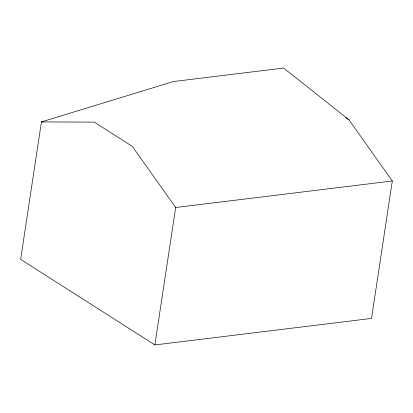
<?xml version="1.0" encoding="UTF-8"?>
<svg xmlns="http://www.w3.org/2000/svg" width="413" height="413" viewBox="0 0 413 413"><rect width="100%" height="100%" fill="white"/><g stroke="black" fill="none" stroke-linecap="round" stroke-linejoin="round"><path stroke-width="0.62" d="M154.88 344.948L175.664 207.502L132.279 146.352L94.231 122.109L41.434 121.918L20.65 259.359L154.88 344.948L371.524 318.428L392.309 180.982L348.99 119.827L283.617 68.052L173.429 81.542L41.408 121.918L42.715 121.758M175.664 207.502L392.309 180.982M348.964 119.816L345.712 117.736"/></g></svg>
